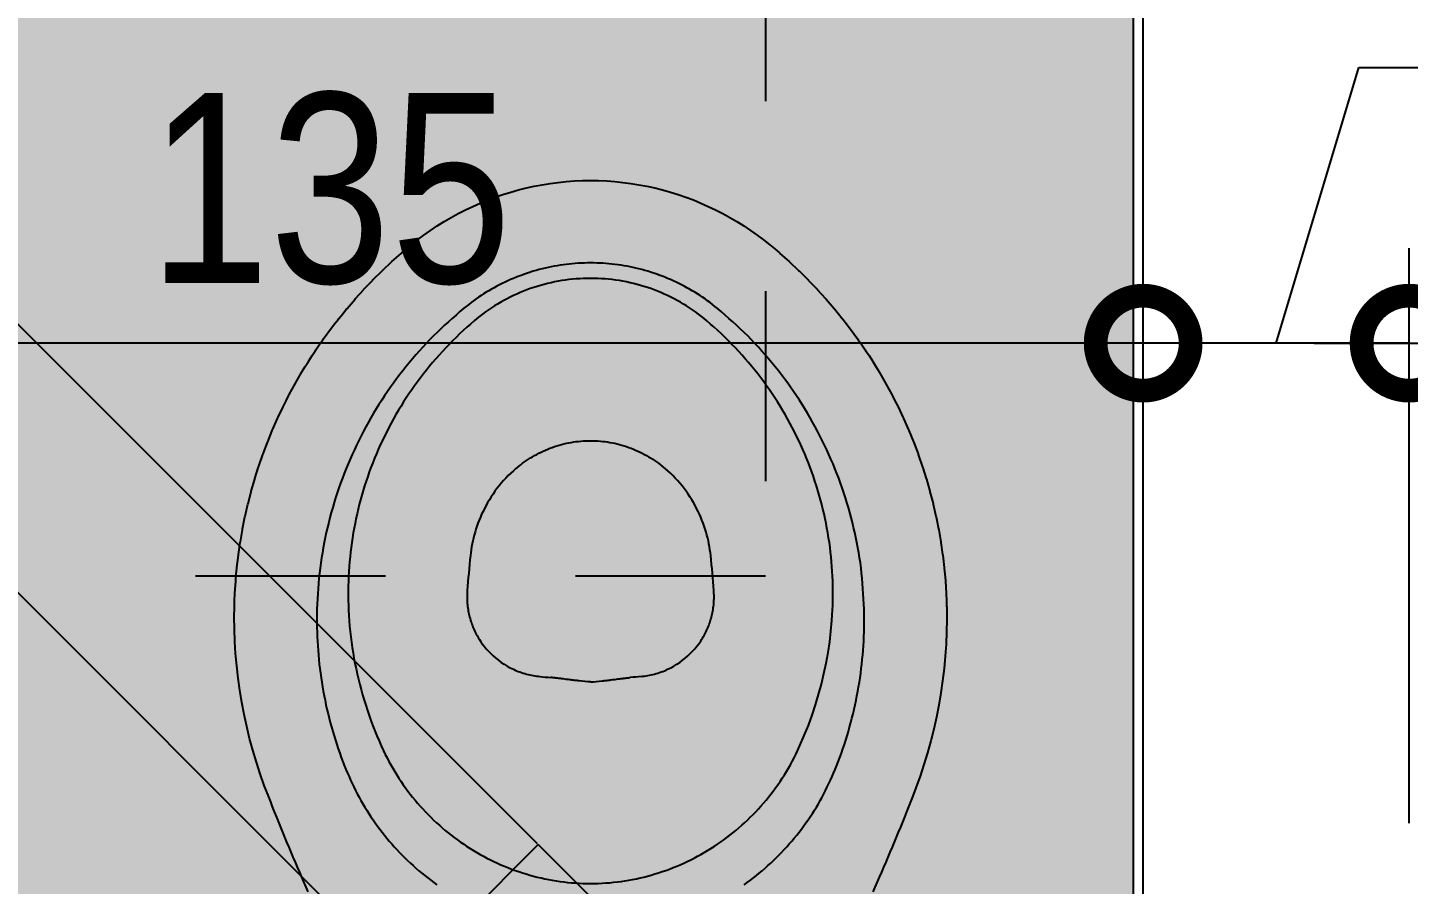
# Model space of a CAD drawing. Header units: metres. Extents: x -41 to 570, y -54 to 184.
# Drawn here: x -8.488 to -7.762, y -2.012 to -1.561 of the extents above; entities that cross this region are included whole.
import ezdxf

# ---------------------------------------------------------------- set-up
doc = ezdxf.new("R2010")
doc.units = ezdxf.units.M
for name, pattern in [('DASHEDX2', [1.5, 1, -0.5]), ('PUC$0$DASHEDX2', [1.5, 1, -0.5]), ('PUC$0$HIDDEN2', [0.1875, 0.125, -0.0625])]:
    doc.linetypes.add(name, pattern=pattern)
for name, color, linetype in [('1', 232, 'DASHEDX2'), ('ARQ-DIM', 2, 'Continuous'), ('PUC$0$ARQ-ALV ACAB', 4, 'Continuous'), ('PUC$0$ARQ-ALV OSSO', 5, 'Continuous'), ('PUC$0$ARQ-HID', 7, 'Continuous'), ('PUC$0$ARQ-PRJ', 7, 'PUC$0$DASHEDX2')]:
    doc.layers.add(name, color=color, linetype=linetype)
doc.layers.add('PUC$0$ARQ-FORRO', color=9, linetype='Continuous', lineweight=5)
doc.styles.add('Adesa', font='ARIALN.TTF')
doc.dimstyles.new('ADESA 1-0050', dxfattribs={"dimtxt": 0.1, "dimasz": 0.1, "dimexe": 0.05, "dimexo": 0.05, "dimgap": 0.03, "dimtad": 1, "dimdec": 1, "dimlfac": 100, "dimzin": 12, "dimtxsty": 'Adesa', "dimblk": 'DOTSMALL', "dimcen": 1, "dimdle": 0.05, "dimclrd": 1, "dimclre": 1, "dimclrt": 256, "dimazin": 3, "dimtm": 1e-09, "dimtfac": 1, "dimtdec": 1, "dimtmove": 1, "dimatfit": 0, "dimldrblk": 'DOTSMALL', "dimfxl": 0.8, "dimtvp": 2, "dimtolj": 1, "dimtzin": 0, "dimarcsym": 0})

# ---------------------------------------------------------------- blocks, each defined once
blk = doc.blocks.new('PUC$0$ARQ-HID-BACIA CX')
for points in [[(-0.28804, 0.14857), (-0.29584, 0.15194, 0.011149), (-0.33812, 0.16943), (-0.34416, 0.17175), (-0.35027, 0.17392), (-0.35642, 0.17593), (-0.36262, 0.17778), (-0.36886, 0.17948), (-0.37514, 0.18101), (-0.38146, 0.18239), (-0.38782, 0.1836), (-0.3942, 0.18465), (-0.40061, 0.18554), (-0.40704, 0.18627), (-0.4135, 0.18683), (-0.41997, 0.18723), (-0.42645, 0.18746), (-0.43294, 0.18753), (-0.43806, 0.18747), (-0.43843, 0.18746), (-0.44165, 0.18736), (-0.44488, 0.18723), (-0.44526, 0.18721), (-0.4517, 0.1868), (-0.45207, 0.18677), (-0.45528, 0.1865), (-0.4585, 0.18619), (-0.45888, 0.18615), (-0.46528, 0.1854), (-0.46566, 0.18535), (-0.47204, 0.18442), (-0.47243, 0.18436), (-0.47878, 0.18326), (-0.47915, 0.18319), (-0.48548, 0.18191), (-0.48586, 0.18183), (-0.49214, 0.18039), (-0.49251, 0.1803), (-0.49875, 0.17869), (-0.49913, 0.17858), (-0.50533, 0.1768), (-0.5057, 0.17669), (-0.51184, 0.17475), (-0.51221, 0.17462), (-0.5183, 0.17251), (-0.51866, 0.17238), (-0.5247, 0.1701), (-0.52506, 0.16996), (-0.53103, 0.16752), (-0.53138, 0.16737), (-0.5373, 0.16477), (-0.53764, 0.16461), (-0.54348, 0.16185), (-0.54381, 0.16169), (-0.54671, 0.16024), (-0.54959, 0.15876), (-0.54991, 0.15859), (-0.55561, 0.15552), (-0.55592, 0.15534), (-0.55874, 0.15374), (-0.56154, 0.15211), (-0.56185, 0.15192), (-0.56462, 0.15025), (-0.56738, 0.14854), (-0.56767, 0.14835), (-0.57041, 0.1466), (-0.57312, 0.14482), (-0.57341, 0.14462), (-0.5761, 0.1428), (-0.57876, 0.14094), (-0.57904, 0.14074), (-0.58168, 0.13884), (-0.58429, 0.13691), (-0.58457, 0.1367), (-0.58716, 0.13474), (-0.58971, 0.13274), (-0.58999, 0.13252), (-0.59252, 0.13049), (-0.59502, 0.12842), (-0.5953, 0.1282), (-0.60022, 0.12397), (-0.60048, 0.12373), (-0.60529, 0.11937), (-0.60554, 0.11913), (-0.6079, 0.1169), (-0.61024, 0.11464), (-0.61049, 0.11439), (-0.61505, 0.10978), (-0.6153, 0.10953), (-0.61974, 0.1048), (-0.61998, 0.10454), (-0.62215, 0.10213), (-0.62429, 0.09969), (-0.62452, 0.09942), (-0.62662, 0.09695), (-0.6287, 0.09446), (-0.63136, 0.09112), (-0.63393, 0.08771), (-0.63639, 0.08422), (-0.63876, 0.08067), (-0.64103, 0.07705), (-0.64319, 0.07337), (-0.64524, 0.06963), (-0.64719, 0.06583), (-0.64903, 0.06198), (-0.65076, 0.05808), (-0.65238, 0.05413), (-0.65388, 0.05014), (-0.65526, 0.04611), (-0.65653, 0.04204), (-0.65769, 0.03793), (-0.65872, 0.0338), (-0.65964, 0.02963), (-0.66043, 0.02544), (-0.66111, 0.02123), (-0.66166, 0.01701), (-0.66209, 0.01277), (-0.6624, 0.00852), (-0.66258, 0.00426), (-0.66264, 0), (-0.66258, -0.00426), (-0.6624, -0.00852), (-0.66209, -0.01277), (-0.66166, -0.01701), (-0.66111, -0.02123), (-0.66043, -0.02544), (-0.65964, -0.02963), (-0.65872, -0.0338), (-0.65769, -0.03793), (-0.65653, -0.04204), (-0.65526, -0.04611), (-0.65388, -0.05014), (-0.65238, -0.05413), (-0.65076, -0.05808), (-0.64903, -0.06198), (-0.64719, -0.06583), (-0.64524, -0.06963), (-0.64319, -0.07337), (-0.64103, -0.07705), (-0.63876, -0.08067), (-0.63639, -0.08422), (-0.63393, -0.08771), (-0.63136, -0.09112), (-0.6287, -0.09446), (-0.62662, -0.09695), (-0.62452, -0.09942), (-0.62429, -0.09969), (-0.62215, -0.10213), (-0.61998, -0.10453), (-0.61974, -0.1048), (-0.6153, -0.10953), (-0.61505, -0.10978), (-0.61049, -0.11439), (-0.61024, -0.11464), (-0.6079, -0.1169), (-0.60554, -0.11913), (-0.60529, -0.11937), (-0.60048, -0.12373), (-0.60022, -0.12397), (-0.5953, -0.1282), (-0.59502, -0.12842), (-0.59252, -0.13049), (-0.58999, -0.13252), (-0.58971, -0.13274), (-0.58716, -0.13474), (-0.58457, -0.1367), (-0.58429, -0.13691), (-0.58168, -0.13884), (-0.57904, -0.14074), (-0.57876, -0.14094), (-0.5761, -0.1428), (-0.57341, -0.14462), (-0.57312, -0.14482), (-0.57041, -0.1466), (-0.56767, -0.14835), (-0.56738, -0.14854), (-0.56462, -0.15025), (-0.56185, -0.15192), (-0.56154, -0.15211), (-0.55874, -0.15374), (-0.55592, -0.15534), (-0.55561, -0.15552), (-0.54991, -0.15859), (-0.54959, -0.15876), (-0.54671, -0.16024), (-0.54381, -0.16169), (-0.54348, -0.16185), (-0.53764, -0.16461), (-0.5373, -0.16477), (-0.53138, -0.16737), (-0.53103, -0.16752), (-0.52506, -0.16996), (-0.5247, -0.1701), (-0.51866, -0.17238), (-0.5183, -0.17251), (-0.51221, -0.17462), (-0.51184, -0.17475), (-0.5057, -0.17669), (-0.50533, -0.1768), (-0.49913, -0.17858), (-0.49875, -0.17869), (-0.49251, -0.1803), (-0.49214, -0.18039), (-0.48586, -0.18183), (-0.48548, -0.18191), (-0.47915, -0.18319), (-0.47878, -0.18326), (-0.47243, -0.18436), (-0.47204, -0.18442), (-0.46566, -0.18535), (-0.46528, -0.1854), (-0.45888, -0.18615), (-0.4585, -0.18619), (-0.45528, -0.1865), (-0.45207, -0.18677), (-0.4517, -0.1868), (-0.44526, -0.18721), (-0.44488, -0.18723), (-0.44165, -0.18736), (-0.43843, -0.18746), (-0.43806, -0.18747), (-0.43155, -0.18753), (-0.42506, -0.18742), (-0.41858, -0.18716), (-0.41211, -0.18672), (-0.40566, -0.18612), (-0.39923, -0.18536), (-0.39282, -0.18444), (-0.38645, -0.18335), (-0.3801, -0.18211), (-0.37379, -0.1807), (-0.36751, -0.17913), (-0.36128, -0.1774), (-0.35509, -0.17551), (-0.34895, -0.17347), (-0.34286, -0.17126), (-0.33812, -0.16942, 0.011149), (-0.29584, -0.15194), (-0.28804, -0.14857)], [(-0.5122, 0.03777), (-0.51097, 0.03926), (-0.50976, 0.04065), (-0.50852, 0.042), (-0.50724, 0.04331), (-0.50593, 0.04458), (-0.50459, 0.04581), (-0.50323, 0.047), (-0.50184, 0.04815), (-0.50042, 0.04926), (-0.49898, 0.05033), (-0.49753, 0.05135), (-0.49605, 0.05233), (-0.49455, 0.05328), (-0.49304, 0.05417), (-0.49152, 0.05503), (-0.48999, 0.05584), (-0.48844, 0.05661), (-0.48689, 0.05734), (-0.48534, 0.05802), (-0.48377, 0.05866), (-0.48221, 0.05926), (-0.48064, 0.05982), (-0.47908, 0.06034), (-0.47751, 0.06082), (-0.47595, 0.06126), (-0.47439, 0.06166), (-0.47283, 0.06202), (-0.47128, 0.06234), (-0.46974, 0.06262), (-0.4682, 0.06287), (-0.46667, 0.06309), (-0.46513, 0.06327, -0.008966), (-0.44664, 0.06489, -0.016113), (-0.44358, 0.06501), (-0.4426, 0.065), (-0.44175, 0.06498), (-0.44091, 0.06494), (-0.44008, 0.06488), (-0.43925, 0.06481), (-0.43843, 0.06472), (-0.43762, 0.06461), (-0.43681, 0.06449), (-0.43601, 0.06436), (-0.43521, 0.06421), (-0.43441, 0.06404), (-0.43363, 0.06386), (-0.43284, 0.06367), (-0.43207, 0.06346), (-0.43129, 0.06323), (-0.43052, 0.063), (-0.42976, 0.06274), (-0.429, 0.06247), (-0.42824, 0.06219), (-0.42749, 0.06189), (-0.42674, 0.06157), (-0.426, 0.06124), (-0.42525, 0.0609), (-0.42452, 0.06054), (-0.42378, 0.06016), (-0.42305, 0.05976), (-0.42232, 0.05935), (-0.42159, 0.05892), (-0.42087, 0.05847), (-0.42015, 0.058), (-0.41943, 0.05751), (-0.4187, 0.057), (-0.41736, 0.05598), (-0.41604, 0.0549), (-0.41475, 0.05374), (-0.4135, 0.05252), (-0.41228, 0.05123), (-0.41111, 0.04987), (-0.40999, 0.04845), (-0.40892, 0.04698), (-0.40791, 0.04545), (-0.40696, 0.04387), (-0.40608, 0.04225), (-0.40527, 0.04059), (-0.40489, 0.03975), (-0.40453, 0.0389), (-0.40419, 0.03804), (-0.40387, 0.03718), (-0.40357, 0.03631), (-0.40328, 0.03544), (-0.40302, 0.03457), (-0.40277, 0.0337), (-0.40254, 0.03282), (-0.40234, 0.03195), (-0.40215, 0.03107), (-0.40198, 0.0302), (-0.40183, 0.02933), (-0.4017, 0.02846), (-0.40159, 0.0276), (-0.40149, 0.02671, -0.000598), (-0.40092, 0.02094)], [(-0.39861, 0, 0.006359), (-0.39916, 0.00607), (-0.39919, 0.00636), (-0.39922, 0.00664), (-0.39928, 0.00718), (-0.39931, 0.00746), (-0.39934, 0.00773), (-0.39941, 0.00829), (-0.39944, 0.00857), (-0.3995, 0.00912), (-0.39954, 0.0094), (-0.3996, 0.00997), (-0.39964, 0.01025), (-0.39971, 0.01083), (-0.39982, 0.01169), (-0.39989, 0.01228), (-0.39997, 0.01288), (-0.40016, 0.01436), (-0.40028, 0.01536), (-0.40035, 0.01588), (-0.40041, 0.01639), (-0.40047, 0.01691), (-0.40053, 0.0174), (-0.40059, 0.01789), (-0.40065, 0.01839), (-0.4007, 0.01889), (-0.40076, 0.01939), (-0.40081, 0.0199), (-0.40087, 0.02042), (-0.40092, 0.02094)], [(-0.39861, 0, -0.006359), (-0.39916, -0.00607), (-0.39919, -0.00636), (-0.39922, -0.00664), (-0.39928, -0.00718), (-0.39931, -0.00746), (-0.39934, -0.00773), (-0.39941, -0.00829), (-0.39944, -0.00857), (-0.3995, -0.00912), (-0.39954, -0.0094), (-0.3996, -0.00997), (-0.39964, -0.01025), (-0.39971, -0.01083), (-0.39982, -0.01169), (-0.39989, -0.01228), (-0.39997, -0.01288), (-0.40016, -0.01436), (-0.40028, -0.01536), (-0.40035, -0.01588), (-0.40041, -0.01639), (-0.40047, -0.01691), (-0.40053, -0.0174), (-0.40059, -0.01789), (-0.40065, -0.01839), (-0.4007, -0.01889), (-0.40076, -0.01939), (-0.40081, -0.0199), (-0.40087, -0.02042), (-0.40092, -0.02094)], [(-0.40149, -0.02671, 0.000598), (-0.40092, -0.02094)], [(-0.40149, -0.02671), (-0.40159, -0.0276), (-0.4017, -0.02846), (-0.40183, -0.02933), (-0.40198, -0.0302), (-0.40215, -0.03107), (-0.40234, -0.03195), (-0.40254, -0.03282), (-0.40277, -0.0337), (-0.40302, -0.03457), (-0.40328, -0.03544), (-0.40357, -0.03631), (-0.40387, -0.03718), (-0.40419, -0.03804), (-0.40453, -0.0389), (-0.40489, -0.03975), (-0.40527, -0.04059), (-0.40608, -0.04225), (-0.40696, -0.04387), (-0.40791, -0.04545), (-0.40892, -0.04698), (-0.40999, -0.04845), (-0.41111, -0.04987), (-0.41228, -0.05123), (-0.4135, -0.05252), (-0.41475, -0.05374), (-0.41604, -0.0549), (-0.41736, -0.05598), (-0.4187, -0.057), (-0.41943, -0.05751), (-0.42015, -0.058), (-0.42087, -0.05847), (-0.42159, -0.05892), (-0.42232, -0.05935), (-0.42305, -0.05976), (-0.42378, -0.06016), (-0.42452, -0.06054), (-0.42525, -0.0609), (-0.426, -0.06124), (-0.42674, -0.06157), (-0.42749, -0.06189), (-0.42824, -0.06219), (-0.429, -0.06247), (-0.42976, -0.06274), (-0.43052, -0.063), (-0.43129, -0.06323), (-0.43207, -0.06346), (-0.43284, -0.06367), (-0.43363, -0.06386), (-0.43441, -0.06404), (-0.43521, -0.06421), (-0.43601, -0.06436), (-0.43681, -0.06449), (-0.43762, -0.06461), (-0.43843, -0.06472), (-0.43925, -0.06481), (-0.44008, -0.06488), (-0.44091, -0.06494), (-0.44175, -0.06498), (-0.4426, -0.065), (-0.44358, -0.06501, -0.016113), (-0.44664, -0.06489, -0.008966), (-0.46513, -0.06327), (-0.46667, -0.06309), (-0.4682, -0.06287), (-0.46974, -0.06262), (-0.47128, -0.06234), (-0.47283, -0.06202), (-0.47439, -0.06166), (-0.47595, -0.06126), (-0.47751, -0.06082), (-0.47908, -0.06034), (-0.48064, -0.05982), (-0.48221, -0.05926), (-0.48377, -0.05866), (-0.48534, -0.05802), (-0.48689, -0.05734), (-0.48844, -0.05661), (-0.48999, -0.05584), (-0.49152, -0.05503), (-0.49304, -0.05417), (-0.49455, -0.05328), (-0.49605, -0.05233), (-0.49753, -0.05135), (-0.49898, -0.05033), (-0.50042, -0.04926), (-0.50184, -0.04815), (-0.50323, -0.047), (-0.50459, -0.04581), (-0.50593, -0.04458), (-0.50724, -0.04331), (-0.50852, -0.042), (-0.50976, -0.04065), (-0.51097, -0.03926), (-0.5122, -0.03777)]]:
    blk.add_lwpolyline(points, format="xyb")
for points in [[(-0.29181, -0.08089), (-0.29299, -0.08252), (-0.29419, -0.08413), (-0.29542, -0.08572), (-0.29667, -0.08729), (-0.29794, -0.08884), (-0.29923, -0.09038), (-0.30055, -0.09189), (-0.30188, -0.09339), (-0.30324, -0.09487), (-0.30462, -0.09633), (-0.30602, -0.09777), (-0.30744, -0.09918), (-0.30888, -0.10058), (-0.31035, -0.10196), (-0.31183, -0.10331), (-0.31333, -0.10464), (-0.31485, -0.10595), (-0.31639, -0.10724), (-0.31795, -0.10851), (-0.31952, -0.10975), (-0.32112, -0.11097), (-0.32273, -0.11217), (-0.32435, -0.11335), (-0.32599, -0.11451), (-0.32765, -0.11564), (-0.32933, -0.11675), (-0.33102, -0.11783), (-0.33272, -0.11889), (-0.33445, -0.11992), (-0.33619, -0.12092), (-0.33794, -0.12189), (-0.33972, -0.12283), (-0.34151, -0.12374), (-0.34331, -0.12462), (-0.34512, -0.12547), (-0.34695, -0.12631), (-0.34878, -0.12713), (-0.35062, -0.12794), (-0.35246, -0.12874), (-0.3543, -0.12953), (-0.35656, -0.13038), (-0.35882, -0.13123), (-0.36109, -0.13205), (-0.36336, -0.13284), (-0.36565, -0.13361), (-0.36795, -0.13434), (-0.37026, -0.13505), (-0.37257, -0.13573), (-0.37489, -0.13639), (-0.37722, -0.13702), (-0.37956, -0.13763), (-0.3819, -0.13821), (-0.38425, -0.13876), (-0.38661, -0.13928), (-0.38897, -0.13978), (-0.39133, -0.14025), (-0.3937, -0.14069), (-0.39608, -0.14111), (-0.39846, -0.1415), (-0.40085, -0.14186), (-0.40324, -0.1422), (-0.40563, -0.14251), (-0.40803, -0.14279), (-0.41042, -0.14304), (-0.41283, -0.14327), (-0.41523, -0.14347), (-0.41764, -0.14364), (-0.42005, -0.14378), (-0.42246, -0.1439), (-0.42487, -0.14399), (-0.42728, -0.14405), (-0.42969, -0.14408), (-0.4321, -0.14408), (-0.43451, -0.14406), (-0.43693, -0.14403), (-0.43964, -0.14389), (-0.44235, -0.14375), (-0.44506, -0.14359), (-0.44777, -0.14341), (-0.45047, -0.14321), (-0.45318, -0.14297), (-0.45588, -0.1427), (-0.45857, -0.14238), (-0.46126, -0.14202), (-0.46395, -0.14162), (-0.46663, -0.14119), (-0.4693, -0.14071), (-0.47197, -0.14021), (-0.47463, -0.13967), (-0.47728, -0.1391), (-0.47993, -0.13849), (-0.48257, -0.13786), (-0.4852, -0.13719), (-0.48782, -0.13649), (-0.49043, -0.13575), (-0.49304, -0.13498), (-0.49563, -0.13418), (-0.49821, -0.13334), (-0.50078, -0.13247), (-0.50334, -0.13157), (-0.50589, -0.13064), (-0.50843, -0.12967), (-0.51095, -0.12867), (-0.51346, -0.12763), (-0.51596, -0.12657), (-0.51844, -0.12547), (-0.52091, -0.12435), (-0.52336, -0.12319), (-0.5258, -0.122), (-0.52822, -0.12077), (-0.53063, -0.11952), (-0.53302, -0.11824), (-0.5354, -0.11692), (-0.53775, -0.11558), (-0.5401, -0.11421), (-0.54242, -0.1128), (-0.54472, -0.11137), (-0.54701, -0.10991), (-0.54928, -0.10842), (-0.55152, -0.10689), (-0.55375, -0.10534), (-0.55596, -0.10377), (-0.55814, -0.10216), (-0.56031, -0.10052), (-0.56246, -0.09886), (-0.56458, -0.09717), (-0.56668, -0.09546), (-0.56876, -0.09372), (-0.57083, -0.09195), (-0.57286, -0.09016), (-0.57488, -0.08834), (-0.57687, -0.0865), (-0.57884, -0.08463), (-0.58078, -0.08273), (-0.58268, -0.0808), (-0.58456, -0.07884), (-0.58641, -0.07685), (-0.58823, -0.07485), (-0.59003, -0.07282), (-0.59182, -0.07079), (-0.59359, -0.06875), (-0.59537, -0.0667), (-0.59636, -0.06544), (-0.59736, -0.06416), (-0.59835, -0.06288), (-0.59931, -0.06159), (-0.60025, -0.06028), (-0.60116, -0.05896), (-0.60206, -0.05762), (-0.60292, -0.05627), (-0.60377, -0.05491), (-0.6046, -0.05353), (-0.60541, -0.05214), (-0.6062, -0.05074), (-0.60696, -0.04933), (-0.60771, -0.04791), (-0.60843, -0.04647), (-0.60913, -0.04502), (-0.60981, -0.04357), (-0.61046, -0.0421), (-0.61112, -0.04055), (-0.61187, -0.03871), (-0.6127, -0.03657), (-0.61351, -0.03429), (-0.61424, -0.0321), (-0.61483, -0.03021), (-0.6153, -0.02859), (-0.61573, -0.02704), (-0.61613, -0.02548), (-0.61651, -0.02392), (-0.61686, -0.02236), (-0.61719, -0.02078), (-0.6175, -0.01921), (-0.61778, -0.01763), (-0.61804, -0.01604), (-0.61827, -0.01445), (-0.61848, -0.01286), (-0.61867, -0.01126), (-0.61883, -0.00966), (-0.61896, -0.00806), (-0.61907, -0.00646), (-0.61914, -0.00485), (-0.6192, -0.00323), (-0.61924, -0.00161), (-0.61927, 0), (-0.61924, 0.00161), (-0.6192, 0.00323), (-0.61914, 0.00485), (-0.61907, 0.00646), (-0.61896, 0.00806), (-0.61883, 0.00966), (-0.61867, 0.01126), (-0.61848, 0.01286), (-0.61827, 0.01445), (-0.61804, 0.01604), (-0.61778, 0.01763), (-0.6175, 0.01921), (-0.61719, 0.02078), (-0.61686, 0.02236), (-0.61651, 0.02392), (-0.61613, 0.02548), (-0.61573, 0.02704), (-0.6153, 0.02859), (-0.61483, 0.03021), (-0.61424, 0.0321), (-0.61351, 0.03429), (-0.6127, 0.03657), (-0.61187, 0.03871), (-0.61112, 0.04055), (-0.61046, 0.0421), (-0.60981, 0.04357), (-0.60913, 0.04502), (-0.60843, 0.04647), (-0.60771, 0.04791), (-0.60696, 0.04933), (-0.6062, 0.05074), (-0.60541, 0.05214), (-0.6046, 0.05353), (-0.60377, 0.05491), (-0.60292, 0.05627), (-0.60206, 0.05762), (-0.60116, 0.05896), (-0.60025, 0.06028), (-0.59931, 0.06159), (-0.59835, 0.06288), (-0.59736, 0.06416), (-0.59636, 0.06544), (-0.59537, 0.0667), (-0.59359, 0.06875), (-0.59182, 0.07079), (-0.59003, 0.07282), (-0.58823, 0.07485), (-0.58641, 0.07685), (-0.58456, 0.07884), (-0.58268, 0.0808), (-0.58078, 0.08273), (-0.57884, 0.08463), (-0.57687, 0.0865), (-0.57488, 0.08834), (-0.57286, 0.09016), (-0.57083, 0.09195), (-0.56876, 0.09372), (-0.56668, 0.09546), (-0.56458, 0.09717), (-0.56246, 0.09886), (-0.56031, 0.10052), (-0.55814, 0.10216), (-0.55596, 0.10377), (-0.55375, 0.10534), (-0.55152, 0.10689), (-0.54928, 0.10842), (-0.54701, 0.10991), (-0.54472, 0.11137), (-0.54242, 0.1128), (-0.5401, 0.11421), (-0.53775, 0.11558), (-0.5354, 0.11692), (-0.53302, 0.11824), (-0.53063, 0.11952), (-0.52822, 0.12077), (-0.5258, 0.122), (-0.52336, 0.12319), (-0.52091, 0.12435), (-0.51844, 0.12547), (-0.51596, 0.12657), (-0.51346, 0.12763), (-0.51095, 0.12867), (-0.50843, 0.12967), (-0.50589, 0.13064), (-0.50334, 0.13157), (-0.50078, 0.13247), (-0.49821, 0.13334), (-0.49563, 0.13418), (-0.49304, 0.13498), (-0.49043, 0.13575), (-0.48782, 0.13649), (-0.4852, 0.13719), (-0.48257, 0.13786), (-0.47993, 0.13849), (-0.47728, 0.1391), (-0.47463, 0.13967), (-0.47197, 0.14021), (-0.4693, 0.14071), (-0.46663, 0.14119), (-0.46395, 0.14162), (-0.46126, 0.14202), (-0.45857, 0.14238), (-0.45588, 0.1427), (-0.45318, 0.14297), (-0.45047, 0.14321), (-0.44777, 0.14341), (-0.44506, 0.14359), (-0.44235, 0.14375), (-0.43964, 0.14389), (-0.43693, 0.14403), (-0.43451, 0.14406), (-0.4321, 0.14408), (-0.42969, 0.14408), (-0.42728, 0.14405), (-0.42487, 0.14399), (-0.42246, 0.1439), (-0.42005, 0.14378), (-0.41764, 0.14364), (-0.41523, 0.14347), (-0.41283, 0.14327), (-0.41042, 0.14304), (-0.40803, 0.14279), (-0.40563, 0.14251), (-0.40324, 0.1422), (-0.40085, 0.14186), (-0.39846, 0.1415), (-0.39608, 0.14111), (-0.3937, 0.14069), (-0.39133, 0.14025), (-0.38897, 0.13978), (-0.38661, 0.13928), (-0.38425, 0.13876), (-0.3819, 0.13821), (-0.37956, 0.13763), (-0.37722, 0.13702), (-0.37489, 0.13639), (-0.37257, 0.13573), (-0.37026, 0.13505), (-0.36795, 0.13434), (-0.36565, 0.13361), (-0.36336, 0.13284), (-0.36109, 0.13205), (-0.35882, 0.13123), (-0.35656, 0.13038), (-0.3543, 0.12953), (-0.35246, 0.12874), (-0.35062, 0.12794), (-0.34878, 0.12713), (-0.34695, 0.12631), (-0.34512, 0.12547), (-0.34331, 0.12462), (-0.34151, 0.12374), (-0.33972, 0.12283), (-0.33794, 0.12189), (-0.33619, 0.12092), (-0.33445, 0.11992), (-0.33272, 0.11889), (-0.33102, 0.11783), (-0.32933, 0.11675), (-0.32765, 0.11564), (-0.32599, 0.11451), (-0.32435, 0.11335), (-0.32273, 0.11217), (-0.32112, 0.11097), (-0.31952, 0.10975), (-0.31795, 0.10851), (-0.31639, 0.10724), (-0.31485, 0.10595), (-0.31333, 0.10464), (-0.31183, 0.10331), (-0.31035, 0.10196), (-0.30888, 0.10058), (-0.30744, 0.09918), (-0.30602, 0.09777), (-0.30462, 0.09633), (-0.30324, 0.09487), (-0.30188, 0.09339), (-0.30055, 0.09189), (-0.29923, 0.09038), (-0.29794, 0.08884), (-0.29667, 0.08729), (-0.29542, 0.08572), (-0.29419, 0.08413), (-0.29299, 0.08252), (-0.29181, 0.08089)], [(-0.5122, 0.03778), (-0.51298, 0.03678), (-0.51373, 0.03579), (-0.51446, 0.03478), (-0.51517, 0.03375), (-0.51587, 0.0327), (-0.51654, 0.03164), (-0.5172, 0.03055), (-0.51784, 0.02946), (-0.51845, 0.02834), (-0.51905, 0.02721), (-0.51962, 0.02606), (-0.52017, 0.02491), (-0.52069, 0.02373), (-0.52119, 0.02255), (-0.52167, 0.02135), (-0.52211, 0.02015), (-0.52254, 0.01893), (-0.52293, 0.01771), (-0.5233, 0.01647), (-0.52365, 0.01523), (-0.52396, 0.01399), (-0.52425, 0.01274), (-0.52452, 0.01148), (-0.52475, 0.01022), (-0.52496, 0.00895), (-0.52514, 0.00769), (-0.52529, 0.00642), (-0.52541, 0.00515), (-0.52551, 0.00387), (-0.52558, 0.0026), (-0.52562, 0.00132), (-0.52564, 0), (-0.52562, -0.00132), (-0.52558, -0.0026), (-0.52551, -0.00387), (-0.52541, -0.00515), (-0.52529, -0.00642), (-0.52514, -0.00769), (-0.52496, -0.00895), (-0.52475, -0.01022), (-0.52452, -0.01148), (-0.52425, -0.01274), (-0.52396, -0.01399), (-0.52365, -0.01523), (-0.5233, -0.01647), (-0.52293, -0.01771), (-0.52254, -0.01893), (-0.52211, -0.02015), (-0.52167, -0.02135), (-0.52119, -0.02255), (-0.52069, -0.02373), (-0.52017, -0.02491), (-0.51962, -0.02606), (-0.51905, -0.02721), (-0.51845, -0.02834), (-0.51784, -0.02946), (-0.5172, -0.03055), (-0.51654, -0.03164), (-0.51587, -0.0327), (-0.51517, -0.03375), (-0.51446, -0.03478), (-0.51373, -0.03579), (-0.51298, -0.03678), (-0.5122, -0.03778)]]:
    blk.add_lwpolyline(points)
blk.add_lwpolyline([(-0.58873, 0.06124), (-0.58704, 0.0632), (-0.58533, 0.06514), (-0.58359, 0.06705), (-0.58182, 0.06894), (-0.58003, 0.07081), (-0.57821, 0.07265), (-0.57637, 0.07446), (-0.5745, 0.07625), (-0.57261, 0.07801), (-0.5707, 0.07975), (-0.56876, 0.08146), (-0.5668, 0.08314), (-0.56482, 0.0848), (-0.56282, 0.08642), (-0.56079, 0.08802), (-0.55875, 0.0896), (-0.55668, 0.09114), (-0.55459, 0.09265), (-0.55248, 0.09414), (-0.55035, 0.09559), (-0.5482, 0.09702), (-0.54604, 0.09841), (-0.54385, 0.09978), (-0.54165, 0.10112), (-0.53943, 0.10242), (-0.53719, 0.10369), (-0.53493, 0.10493), (-0.53266, 0.10615), (-0.53038, 0.10732), (-0.52808, 0.10847), (-0.52576, 0.10959), (-0.52343, 0.11067), (-0.52108, 0.11172), (-0.51872, 0.11274), (-0.51635, 0.11372), (-0.51397, 0.11467), (-0.51157, 0.11559), (-0.50917, 0.11648), (-0.50675, 0.11733), (-0.50432, 0.11815), (-0.50188, 0.11893), (-0.49943, 0.11968), (-0.49697, 0.1204), (-0.49451, 0.12109), (-0.49203, 0.12174), (-0.48955, 0.12235), (-0.48706, 0.12293), (-0.48456, 0.12348), (-0.48206, 0.12399), (-0.47955, 0.12447), (-0.47704, 0.12492), (-0.47452, 0.12533), (-0.472, 0.12571), (-0.46947, 0.12605), (-0.46694, 0.12636), (-0.46441, 0.12663), (-0.46187, 0.12687), (-0.45934, 0.12707), (-0.4568, 0.12725), (-0.45426, 0.12738), (-0.45172, 0.12749), (-0.44918, 0.12756), (-0.44664, 0.12759), (-0.44411, 0.12759), (-0.44157, 0.12756), (-0.43904, 0.12749), (-0.4365, 0.12739), (-0.43356, 0.12724), (-0.43075, 0.12704), (-0.42795, 0.12681), (-0.42515, 0.12654), (-0.42234, 0.12622), (-0.41954, 0.12586), (-0.41675, 0.12546), (-0.41396, 0.12502), (-0.41117, 0.12454), (-0.40838, 0.12402), (-0.40561, 0.12346), (-0.40283, 0.12285), (-0.40007, 0.12221), (-0.39731, 0.12152), (-0.39456, 0.1208), (-0.39182, 0.12003), (-0.38908, 0.11922), (-0.38636, 0.11838), (-0.38364, 0.11749), (-0.38094, 0.11656), (-0.37824, 0.1156), (-0.37556, 0.11459), (-0.37289, 0.11354), (-0.37023, 0.11246), (-0.36759, 0.11133), (-0.36496, 0.11017), (-0.36234, 0.10897), (-0.36048, 0.10807), (-0.35863, 0.10713), (-0.3568, 0.10617), (-0.35499, 0.10518), (-0.35319, 0.10416), (-0.35142, 0.10311), (-0.34966, 0.10203), (-0.34792, 0.10092), (-0.34621, 0.09978), (-0.34451, 0.09862), (-0.34284, 0.09743), (-0.34118, 0.09621), (-0.33955, 0.09496), (-0.33794, 0.09369), (-0.33635, 0.09239), (-0.33479, 0.09107), (-0.33324, 0.08972), (-0.33173, 0.08834), (-0.33023, 0.08694), (-0.32876, 0.08552), (-0.32732, 0.08408), (-0.32589, 0.08261), (-0.3245, 0.08112), (-0.32313, 0.0796), (-0.32179, 0.07807), (-0.32047, 0.07651), (-0.31918, 0.07493), (-0.31792, 0.07333), (-0.31668, 0.07172), (-0.31547, 0.07008), (-0.31429, 0.06842), (-0.31314, 0.06674), (-0.31201, 0.06505), (-0.31092, 0.06334), (-0.30985, 0.06161), (-0.30881, 0.05986), (-0.3078, 0.0581), (-0.30683, 0.05632), (-0.30588, 0.05453), (-0.30496, 0.05272), (-0.30407, 0.05089), (-0.30322, 0.04906), (-0.30239, 0.0472), (-0.3016, 0.04534), (-0.30083, 0.04346), (-0.3001, 0.04157), (-0.2994, 0.03967), (-0.29874, 0.03776), (-0.2981, 0.03583), (-0.2975, 0.0339), (-0.29693, 0.03196), (-0.2964, 0.03001), (-0.29589, 0.02805), (-0.29542, 0.02608), (-0.29499, 0.0241), (-0.29459, 0.02212), (-0.29422, 0.02013), (-0.29389, 0.01813), (-0.29359, 0.01613), (-0.29332, 0.01413), (-0.29309, 0.01212), (-0.2929, 0.0101), (-0.29274, 0.00808), (-0.29261, 0.00607), (-0.29252, 0.00404), (-0.29247, 0.00202), (-0.29245, 0), (-0.29247, -0.00202), (-0.29252, -0.00404), (-0.29261, -0.00607), (-0.29274, -0.00808), (-0.2929, -0.0101), (-0.29309, -0.01212), (-0.29332, -0.01413), (-0.29359, -0.01613), (-0.29389, -0.01813), (-0.29422, -0.02013), (-0.29459, -0.02212), (-0.29499, -0.0241), (-0.29542, -0.02608), (-0.29589, -0.02805), (-0.2964, -0.03001), (-0.29693, -0.03196), (-0.2975, -0.0339), (-0.2981, -0.03583), (-0.29874, -0.03776), (-0.2994, -0.03967), (-0.3001, -0.04157), (-0.30083, -0.04346), (-0.3016, -0.04534), (-0.30239, -0.0472), (-0.30322, -0.04906), (-0.30407, -0.05089), (-0.30496, -0.05272), (-0.30588, -0.05453), (-0.30683, -0.05632), (-0.3078, -0.0581), (-0.30881, -0.05986), (-0.30985, -0.06161), (-0.31092, -0.06334), (-0.31201, -0.06505), (-0.31314, -0.06674), (-0.31429, -0.06842), (-0.31547, -0.07008), (-0.31668, -0.07172), (-0.31792, -0.07333), (-0.31918, -0.07493), (-0.32047, -0.07651), (-0.32179, -0.07807), (-0.32313, -0.0796), (-0.3245, -0.08112), (-0.32589, -0.08261), (-0.32732, -0.08408), (-0.32876, -0.08552), (-0.33023, -0.08694), (-0.33173, -0.08834), (-0.33324, -0.08972), (-0.33479, -0.09107), (-0.33635, -0.09239), (-0.33794, -0.09369), (-0.33955, -0.09496), (-0.34118, -0.09621), (-0.34284, -0.09743), (-0.34451, -0.09862), (-0.34621, -0.09978), (-0.34792, -0.10092), (-0.34966, -0.10203), (-0.35142, -0.10311), (-0.35319, -0.10416), (-0.35499, -0.10518), (-0.3568, -0.10617), (-0.35863, -0.10713), (-0.36048, -0.10807), (-0.36234, -0.10897), (-0.36513, -0.11024), (-0.3704, -0.11253), (-0.37573, -0.11465), (-0.3811, -0.11662), (-0.38652, -0.11843), (-0.39198, -0.12008), (-0.39747, -0.12156), (-0.40299, -0.12289), (-0.40854, -0.12405), (-0.4141, -0.12505), (-0.41969, -0.12588), (-0.42529, -0.12655), (-0.43089, -0.12705), (-0.4365, -0.12739), (-0.43904, -0.12749), (-0.44157, -0.12756), (-0.44411, -0.12759), (-0.44664, -0.12759), (-0.44918, -0.12756), (-0.45172, -0.12749), (-0.45426, -0.12738), (-0.4568, -0.12725), (-0.45934, -0.12707), (-0.46187, -0.12687), (-0.46441, -0.12663), (-0.46694, -0.12636), (-0.46947, -0.12605), (-0.472, -0.12571), (-0.47452, -0.12533), (-0.47704, -0.12492), (-0.47955, -0.12447), (-0.48206, -0.12399), (-0.48456, -0.12348), (-0.48706, -0.12293), (-0.48955, -0.12235), (-0.49203, -0.12174), (-0.49451, -0.12109), (-0.49697, -0.1204), (-0.49943, -0.11968), (-0.50188, -0.11893), (-0.50432, -0.11815), (-0.50675, -0.11733), (-0.50917, -0.11648), (-0.51157, -0.11559), (-0.51397, -0.11467), (-0.51635, -0.11372), (-0.51872, -0.11274), (-0.52108, -0.11172), (-0.52343, -0.11067), (-0.52576, -0.10959), (-0.52808, -0.10847), (-0.53038, -0.10732), (-0.53266, -0.10615), (-0.53493, -0.10493), (-0.53719, -0.10369), (-0.53943, -0.10242), (-0.54165, -0.10112), (-0.54385, -0.09978), (-0.54604, -0.09841), (-0.5482, -0.09702), (-0.55035, -0.09559), (-0.55248, -0.09414), (-0.55459, -0.09265), (-0.55668, -0.09114), (-0.55875, -0.0896), (-0.56079, -0.08802), (-0.56282, -0.08642), (-0.56482, -0.0848), (-0.5668, -0.08314), (-0.56876, -0.08146), (-0.5707, -0.07975), (-0.57261, -0.07801), (-0.5745, -0.07625), (-0.57637, -0.07446), (-0.57821, -0.07265), (-0.58003, -0.07081), (-0.58182, -0.06894), (-0.58359, -0.06705), (-0.58533, -0.06514), (-0.58704, -0.0632), (-0.58873, -0.06124), (-0.58995, -0.05979), (-0.59113, -0.0583), (-0.59229, -0.0568), (-0.59341, -0.05526), (-0.5945, -0.05371), (-0.59557, -0.05213), (-0.5966, -0.05054), (-0.59759, -0.04892), (-0.59856, -0.04728), (-0.59949, -0.04562), (-0.60038, -0.04395), (-0.60125, -0.04225), (-0.60208, -0.04054), (-0.60287, -0.03881), (-0.60363, -0.03707), (-0.60435, -0.03531), (-0.60504, -0.03353), (-0.60569, -0.03175), (-0.60631, -0.02994), (-0.60689, -0.02813), (-0.60743, -0.02631), (-0.60794, -0.02447), (-0.60841, -0.02263), (-0.60884, -0.02077), (-0.60923, -0.01891), (-0.60959, -0.01704), (-0.60991, -0.01517), (-0.61019, -0.01328), (-0.61044, -0.0114), (-0.61065, -0.0095), (-0.61082, -0.00761), (-0.61095, -0.00571), (-0.61104, -0.00381), (-0.6111, -0.0019), (-0.61112, 0), (-0.6111, 0.0019), (-0.61104, 0.00381), (-0.61095, 0.00571), (-0.61082, 0.00761), (-0.61065, 0.0095), (-0.61044, 0.0114), (-0.61019, 0.01328), (-0.60991, 0.01517), (-0.60959, 0.01704), (-0.60923, 0.01891), (-0.60884, 0.02078), (-0.60841, 0.02263), (-0.60794, 0.02447), (-0.60743, 0.02631), (-0.60689, 0.02813), (-0.60631, 0.02994), (-0.60569, 0.03175), (-0.60504, 0.03353), (-0.60435, 0.03531), (-0.60363, 0.03707), (-0.60287, 0.03881), (-0.60208, 0.04054), (-0.60125, 0.04225), (-0.60038, 0.04395), (-0.59949, 0.04562), (-0.59856, 0.04728), (-0.59759, 0.04892), (-0.5966, 0.05054), (-0.59557, 0.05213), (-0.5945, 0.05371), (-0.59341, 0.05526), (-0.59229, 0.0568), (-0.59113, 0.0583), (-0.58995, 0.05979)], close=True)
at = {"ltscale": 0.0005513}
blk.add_lwpolyline([(-0.39861, 0), (-0.3985, 0)], dxfattribs=at)
blk = doc.blocks.new('PUC$0$pl apto tipo 3 puc')
at = {"layer": 'PUC$0$ARQ-FORRO'}
h = blk.add_hatch(color=256, dxfattribs=at)
h.dxf.hatch_style = 1
h.paths.add_polyline_path([(-9.25403, -1.0438), (-7.91518, -1.04381), (-7.91518, -2.30382), (-9.25403, -2.30382)])
at = {"layer": 'PUC$0$ARQ-ALV ACAB', "elevation": 0}
blk.add_lwpolyline([(-7.91518, -2.30383), (-7.91518, -1.04381), (-8.55403, -1.0438), (-8.55403, -0.8938), (-8.47996, -0.89381), (-8.47996, -0.84819), (-8.32996, -0.84819), (-8.32996, -0.8938), (-7.71518, -0.8938), (-7.71518, -1.0538), (-7.75518, -1.0538), (-7.75519, -2.29383)], dxfattribs=at)
at = {"layer": 'PUC$0$ARQ-ALV OSSO', "elevation": 0}
blk.add_lwpolyline([(-7.91018, -2.30883), (-7.91018, -1.03881), (-8.54903, -1.0388), (-8.54903, -0.8988), (-8.47496, -0.89881)], dxfattribs=at)
at = {"layer": 'PUC$0$ARQ-FORRO', "elevation": 0}
blk.add_lwpolyline([(-9.25403, -1.0438), (-7.91518, -1.04381), (-7.91518, -2.30382), (-9.25403, -2.30382)], close=True, dxfattribs=at)
at = {"layer": 'PUC$0$ARQ-HID', "lineweight": -2, "extrusion": (0, 0, -1), "zscale": -1, "rotation": 269.9999377319893}
blk.add_blockref('PUC$0$ARQ-HID-BACIA CX', (8.20108, -2.30315, -0.00001), dxfattribs=at)
blk = doc.blocks.new('PUC$0$E3')
for p, q in [((302.21545, -376.06931), (302.31545, -376.06931)), ((302.31545, -376.16931), (302.31545, -376.06931)), ((302.21545, -376.16931), (302.31545, -376.16931))]:
    blk.add_line(p, q)
at = {"linetype": 'PUC$0$HIDDEN2', "ltscale": 0.1}
blk.add_circle((302.25981, -376.07496), 0.00202, dxfattribs=at)
for radius, start, end in [(0.07178, 44.15719, 315.84978), (0.05, 90, 270)]:
    blk.add_arc((302.21545, -376.11931), radius, start, end)
blk.add_arc((302.21545, -376.11931), 0.05, 270, 90, dxfattribs=at)
at = {"linetype": 'PUC$0$HIDDEN2', "ltscale": 0.2}
blk.add_arc((302.21545, -376.11931), 0.07178, 315.84978, 44.15719, dxfattribs=at)
blk = doc.blocks.new('PUC$0$A$Cbb146ebc')
at = {"layer": 'PUC$0$ARQ-PRJ', "ltscale": 50}
for p, q in [((2.90028, 0.21199, 0), (3.74845, -0.63618, 0)), ((2.82989, 0.14097), (3.67774, -0.70689))]:
    blk.add_line(p, q, dxfattribs=at)
at = {"layer": 'PUC$0$ARQ-PRJ', "ltscale": 0.5, "xscale": -1, "rotation": 135.0000000000002}
blk.add_blockref('PUC$0$E3', (-476.8609, -52.01057, 0), dxfattribs=at)
blk = doc.blocks.new('PUC')
at = {"rotation": 180}
blk.add_blockref('PUC$0$pl apto tipo 3 puc', (-0.00904, 0.00119, -0.00001), dxfattribs=at)
blk.add_blockref('PUC$0$A$Cbb146ebc', (5.39003, 1.85004))
blk = doc.blocks.new('_DotSmall')
at = {"color": 0, "linetype": 'ByBlock', "const_width": 0.5}
blk.add_lwpolyline([(-0.0625, 0, 1), (0.0625, 0, 1)], format="xyb", close=True, dxfattribs=at)
blk = doc.blocks.new('*D1578')
at = {"layer": 'ARQ-DIM', "color": 1, "lineweight": -2, "transparency": 16777216}
for p, q in [((-7.76115, -1.98004), (-7.76115, -1.67735)), ((-6.32, -1.98999), (-6.32, -1.67735)), ((-7.81115, -1.72735), (-6.27, -1.72735))]:
    blk.add_line(p, q, dxfattribs=at)
at = {"layer": 'Defpoints', "color": 0, "transparency": 16777216}
for p in [(-6.32, -1.72735), (-7.76115, -2.03004), (-6.32, -2.03999)]:
    blk.add_point(p, dxfattribs=at)
at = {"layer": 'ARQ-DIM', "color": 1, "lineweight": -2, "transparency": 16777216, "xscale": 0.1, "yscale": 0.1, "zscale": 0.1, "rotation": 180}
blk.add_blockref('_DotSmall', (-7.76115, -1.72735), dxfattribs=at)
at = {"layer": 'ARQ-DIM', "color": 1, "lineweight": -2, "transparency": 16777216, "xscale": 0.1, "yscale": 0.1, "zscale": 0.1}
blk.add_blockref('_DotSmall', (-6.32, -1.72735), dxfattribs=at)
at = {"layer": 'ARQ-DIM', "transparency": 16777216, "insert": (-7.04057, -1.64715), "char_height": 0.1, "attachment_point": 5, "style": 'Adesa'}
blk.add_mtext('\\A1;144', dxfattribs=at)
blk = doc.blocks.new('*D1579')
at = {"layer": 'ARQ-DIM', "color": 1, "lineweight": -2, "transparency": 16777216}
for p, q in [((-7.83114, -1.72735), (-7.78758, -1.58215)), ((-7.78758, -1.58215), (-7.6181, -1.58215)), ((-7.90114, -1.77869), (-7.90114, -1.67735)), ((-7.76114, -1.77869), (-7.76114, -1.67735)), ((-7.90114, -1.72735), (-8.00114, -1.72735)), ((-7.76114, -1.72735), (-7.90114, -1.72735)), ((-7.76114, -1.72735), (-7.90114, -1.72735)), ((-7.76114, -1.72735), (-7.66114, -1.72735))]:
    blk.add_line(p, q, dxfattribs=at)
at = {"layer": 'Defpoints', "color": 0, "transparency": 16777216}
for p in [(-7.90114, -1.72735), (-7.90114, -1.82869, 0), (-7.76114, -1.82869)]:
    blk.add_point(p, dxfattribs=at)
at = {"layer": 'ARQ-DIM', "color": 1, "lineweight": -2, "transparency": 16777216, "xscale": 0.1, "yscale": 0.1, "zscale": 0.1}
blk.add_blockref('_DotSmall', (-7.90114, -1.72735), dxfattribs=at)
at = {"layer": 'ARQ-DIM', "color": 1, "lineweight": -2, "transparency": 16777216, "xscale": 0.1, "yscale": 0.1, "zscale": 0.1, "rotation": 180}
blk.add_blockref('_DotSmall', (-7.76114, -1.72735), dxfattribs=at)
at = {"layer": 'ARQ-DIM', "transparency": 16777216, "insert": (-7.70284, -1.50194), "char_height": 0.1, "attachment_point": 5, "style": 'Adesa'}
blk.add_mtext('\\A1;14', dxfattribs=at)
blk = doc.blocks.new('*D1580')
at = {"layer": 'ARQ-DIM', "color": 1, "lineweight": -2, "transparency": 16777216}
for p, q in [((-9.24999, -1.77869), (-9.24999, -1.67735)), ((-7.90114, -1.77869), (-7.90114, -1.67735)), ((-7.85114, -1.72735), (-9.29999, -1.72735))]:
    blk.add_line(p, q, dxfattribs=at)
at = {"layer": 'Defpoints', "color": 0, "transparency": 16777216}
for p in [(-9.24999, -1.72735), (-9.24999, -1.82869, 0), (-7.90114, -1.82869, 0)]:
    blk.add_point(p, dxfattribs=at)
at = {"layer": 'ARQ-DIM', "color": 1, "lineweight": -2, "transparency": 16777216, "xscale": 0.1, "yscale": 0.1, "zscale": 0.1, "rotation": 180}
blk.add_blockref('_DotSmall', (-9.24999, -1.72735), dxfattribs=at)
at = {"layer": 'ARQ-DIM', "color": 1, "lineweight": -2, "transparency": 16777216, "xscale": 0.1, "yscale": 0.1, "zscale": 0.1}
blk.add_blockref('_DotSmall', (-7.90114, -1.72735), dxfattribs=at)
at = {"layer": 'ARQ-DIM', "transparency": 16777216, "insert": (-8.32912, -1.64629), "char_height": 0.1, "attachment_point": 5, "style": 'Adesa'}
blk.add_mtext('\\A1;135', dxfattribs=at)
blk = doc.blocks.new('est-lo-08-6sa-r00')
at = {"layer": '1'}
for p, q in [((-836.091734, -99.726953), (-676.248481, -482.708888)), ((-676.248481, -482.708888), (-782.381716, -527.005188))]:
    blk.add_line(p, q, dxfattribs=at)

msp = doc.modelspace()

# ---------------------------------------------------------------- block references
at = {"rotation": 180}
msp.add_blockref('PUC', (0, 0), dxfattribs=at)
at = {"linetype": 'Continuous', "xscale": 0.01, "yscale": 0.01, "zscale": 0.01, "rotation": 337.346050855639}
msp.add_blockref('est-lo-08-6sa-r00', (0, 0), dxfattribs=at)

# ---------------------------------------------------------------- dimensions: what is measured, and where the dimension line sits
at = {"layer": 'ARQ-DIM'}
dim = msp.add_linear_dim(base=(-7.90114, -1.72735), p1=(-7.76114, -1.82869), p2=(-7.90114, -1.82869, 0), dimstyle='ADESA 1-0050', dxfattribs=at)
dim.commit()
dim.dimension.update_dxf_attribs({"geometry": '*D1579', "text_midpoint": (-7.75758, -1.50194)})
dim = msp.add_linear_dim(base=(-9.24999, -1.72735), p1=(-7.90114, -1.82869, 0), p2=(-9.24999, -1.82869, 0), dimstyle='ADESA 1-0050', override={"dimdec": 0}, dxfattribs=at)
dim.commit()
dim.dimension.update_dxf_attribs({"geometry": '*D1580', "text_midpoint": (-8.32912, -1.72735), "dimtype": 160})
dim = msp.add_linear_dim(base=(-6.32, -1.72735, 0), p1=(-7.76115, -2.03004, 0), p2=(-6.32, -2.03999, 0), dimstyle='ADESA 1-0050', override={"dimdec": 0}, dxfattribs=at)
dim.commit()
dim.dimension.update_dxf_attribs({"geometry": '*D1578', "text_midpoint": (-7.04057, -1.64715, 0)})

doc.saveas('drawing.dxf')
